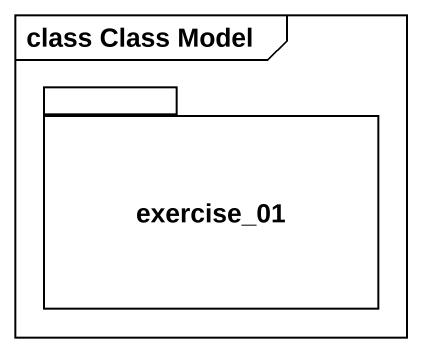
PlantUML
@startuml
mainframe class Class Model
package exercise_01 {
}
@enduml
